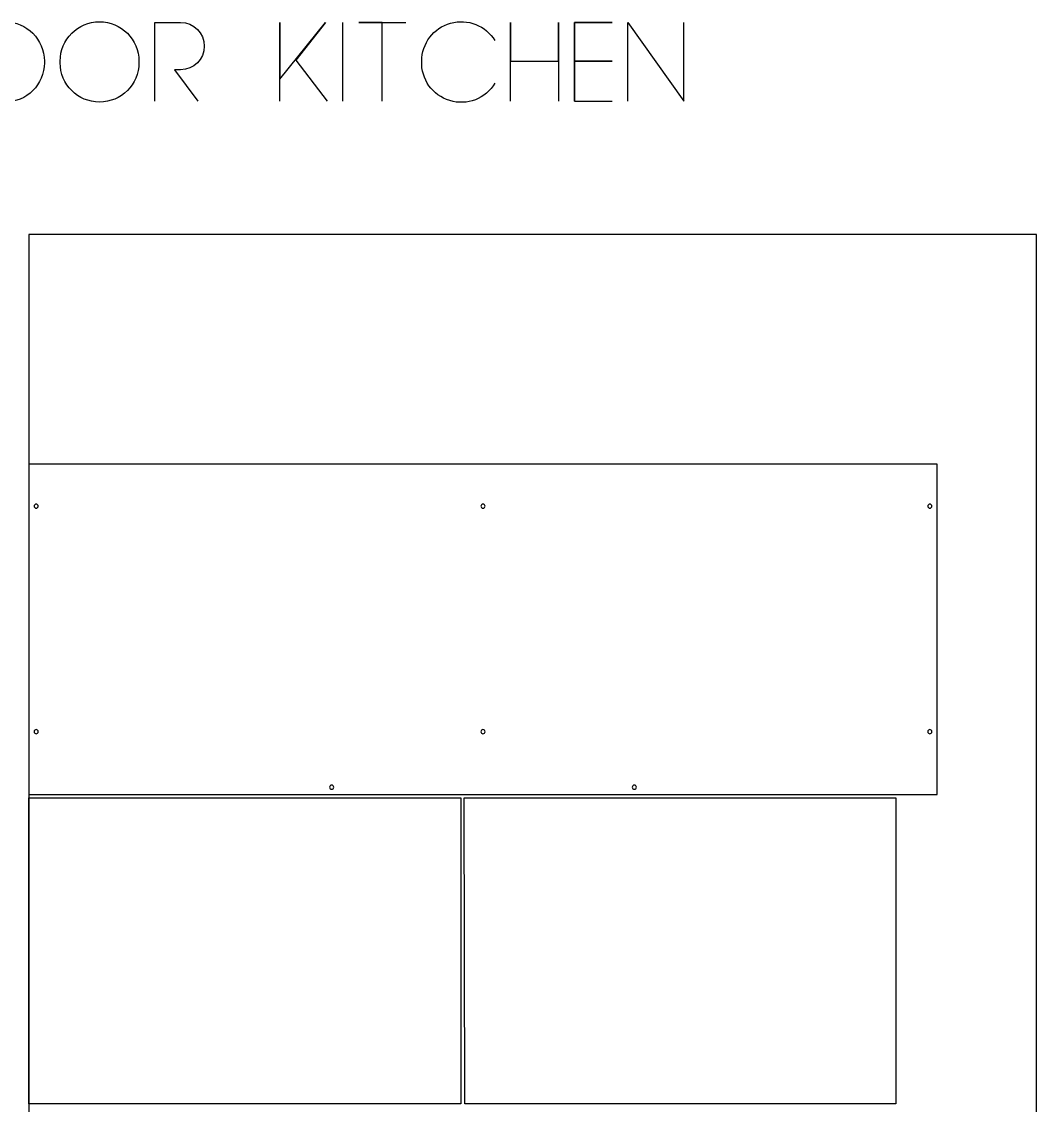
# Model space of a CAD drawing. Extents: x -841 to 4976, y -469 to 2808.
# Drawn here: x 3748 to 4976, y 1386 to 2698 of the extents above; entities that cross this region are included whole.
import ezdxf

# ---------------------------------------------------------------- set-up
doc = ezdxf.new("R2010")
doc.units = 0
for name, color, linetype in [('DEFAULT_LAYER', 1, 'CONTINUOUS'), ('T5_LOGOLAYER_20', 18, 'CONTINUOUS'), ('T5_LOGOLAYER_21', 18, 'CONTINUOUS')]:
    doc.layers.add(name, color=color, linetype=linetype)

msp = doc.modelspace()

# ---------------------------------------------------------------- linework, layer by layer
at = {"layer": 'DEFAULT_LAYER'}
msp.add_lwpolyline([(3756.4, 0), (4976.4, 0), (4976.4, 2440), (3756.4, 2440)], close=True, dxfattribs=at)
at = {"layer": 'T5_LOGOLAYER_20'}
msp.add_lwpolyline([(3756.4, 1762), (4856.4, 1762), (4856.4, 2162), (3756.4, 2162)], close=True, dxfattribs=at)
for points in [[(3765.4, 2113.7, 0.414214), (3762.9, 2111.2, 0.414214), (3765.4, 2108.7, 0.414214), (3767.9, 2111.2, 0.414214)], [(4306.4, 2113.7, 0.414214), (4303.9, 2111.2, 0.414214), (4306.4, 2108.7, 0.414214), (4308.9, 2111.2, 0.414214)], [(4847.4, 2113.7, 0.414214), (4844.9, 2111.2, 0.414214), (4847.4, 2108.7, 0.414214), (4849.9, 2111.2, 0.414214)], [(3765.4, 1840.7, 0.414214), (3762.9, 1838.2, 0.414214), (3765.4, 1835.7, 0.414214), (3767.9, 1838.2, 0.414214)], [(4306.4, 1840.7, 0.414214), (4303.9, 1838.2, 0.414214), (4306.4, 1835.7, 0.414214), (4308.9, 1838.2, 0.414214)], [(4847.4, 1840.7, 0.414214), (4844.9, 1838.2, 0.414214), (4847.4, 1835.7, 0.414214), (4849.9, 1838.2, 0.414214)], [(4123.1, 1773.5, 0.414214), (4120.6, 1771, 0.414214), (4123.1, 1768.5, 0.414214), (4125.6, 1771, 0.414214)], [(4489.7, 1773.5, 0.414214), (4487.2, 1771, 0.414214), (4489.7, 1768.5, 0.414214), (4492.2, 1771, 0.414214)]]:
    msp.add_lwpolyline(points, format="xyb", close=True, dxfattribs=at)
at = {"layer": 'T5_LOGOLAYER_21'}
for points in [[(3775.3, 2647.9, -1), (3679.9, 2647.9), (3679.9, 2649.8, -1), (3775.3, 2649.8)], [(3889.8, 2647.9, -1), (3794.4, 2647.9), (3794.4, 2649.8, -1), (3889.8, 2649.8)]]:
    msp.add_lwpolyline(points, format="xyb", close=True, dxfattribs=at)
for points in [[(3908.9, 2601.2), (3908.9, 2696.6), (3940.3, 2696.6, -1), (3940.3, 2639.3), (3932.7, 2639.3), (3961.3, 2601.2)], [(4320.9, 2623.1, -0.77786), (4232.2, 2649.8, -0.756443), (4320.9, 2674.6)]]:
    msp.add_lwpolyline(points, format="xyb", dxfattribs=at)
for points in [[(4060.5, 2601.2), (4060.5, 2696.6), (4060.5, 2627.9), (4115.9, 2696.6), (4079.6, 2650.8), (4117.8, 2601.2)], [(4136.8, 2601.2), (4136.8, 2696.6)], [(4184.5, 2601.2), (4184.5, 2696.6), (4155.9, 2696.6), (4213.1, 2696.6)], [(4339.8, 2601.2), (4339.8, 2696.6), (4339.8, 2649.8), (4398, 2649.8), (4398, 2696.6), (4398, 2601.2)], [(4417.1, 2601.2), (4417.1, 2696.6), (4462.9, 2696.6), (4417.1, 2696.6), (4417.1, 2649.8), (4462.9, 2649.8), (4417.1, 2649.8), (4417.1, 2601.2), (4462.9, 2601.2)], [(4481.9, 2601.2), (4481.9, 2696.6), (4549.7, 2601.2), (4549.7, 2696.6)]]:
    msp.add_lwpolyline(points, dxfattribs=at)
for points in [[(4279.4, 1388), (3756.4, 1388), (3756.4, 1758), (4279.4, 1758)], [(4806.4, 1388), (4284.4, 1388), (4283.4, 1758), (4806.4, 1758)]]:
    msp.add_lwpolyline(points, close=True, dxfattribs=at)

doc.saveas('drawing.dxf')
